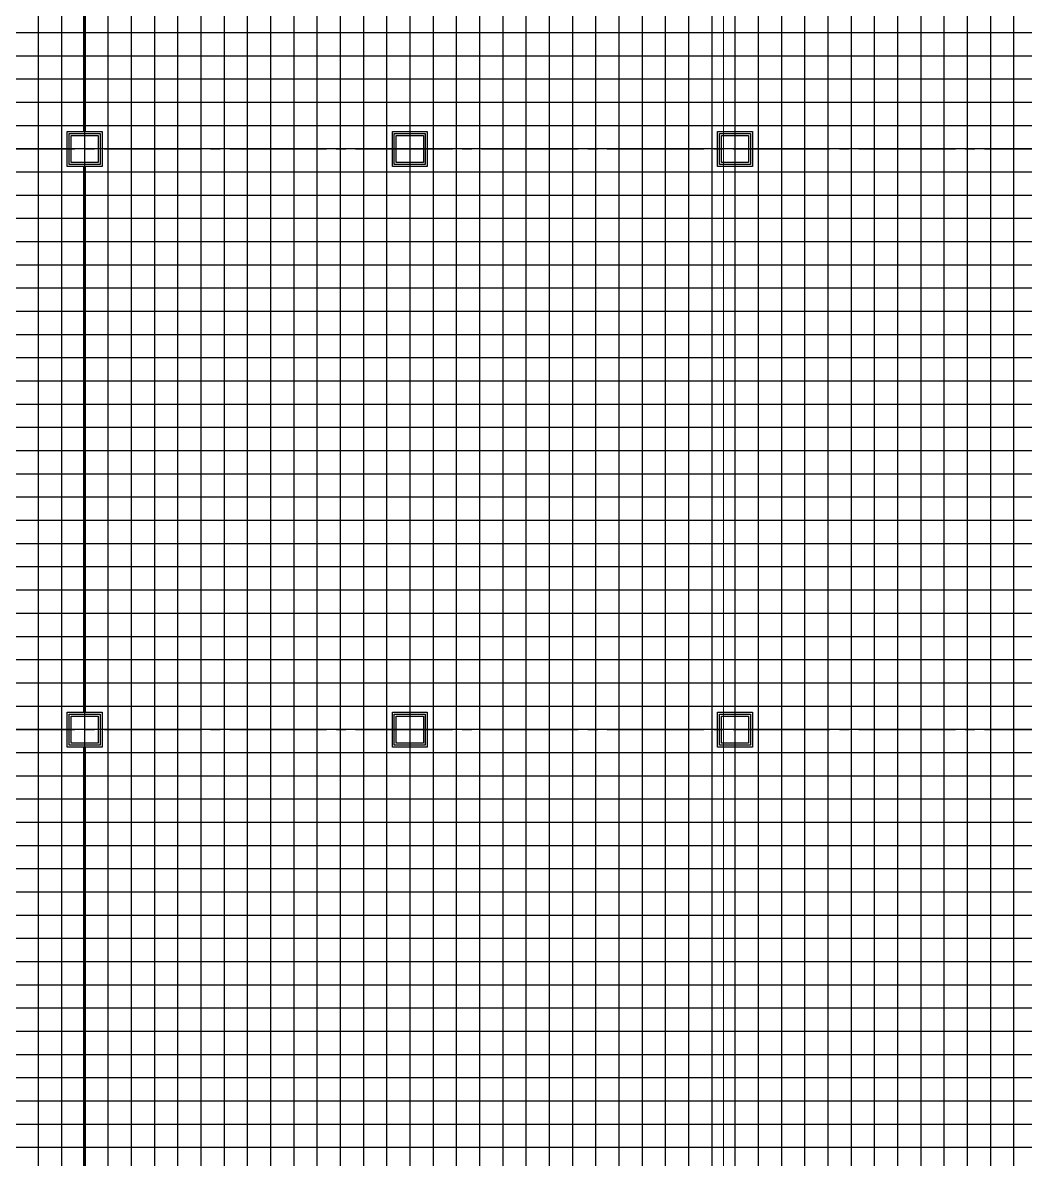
# Model space of a CAD drawing. Header units: millimetres. Extents: x -960 to 41501, y -1010 to 11880.
# Drawn here: x 7520 to 10110, y 1890 to 4826 of the extents above; entities that cross this region are included whole.
import ezdxf
from ezdxf.enums import TextEntityAlignment as Align

# ---------------------------------------------------------------- set-up
doc = ezdxf.new("R2010")
doc.units = ezdxf.units.MM
doc.header["$LTSCALE"] = 100
doc.linetypes.add('X-S-FAB-L10$0$COL-CEN-LIN', pattern=[3.25, 2.5, -0.25, 0.25, -0.25])
for name, color, linetype in [('0-XREF', 7, 'Continuous'), ('188K-SM-03-F10-ARCH-PA-Y2257103$0$K-P1S-4.2-單抗', 53, 'Continuous'), ('188K-SM-03-F10-ARCH-PA-Y2257103$0$K-P2D-4.2-雙抗', 53, 'Continuous'), ('188K-SM-03-F10-ARCH-RF-Y2257103$0$K-RF-0.55', 191, 'Continuous'), ('188K-SM-03-F10-ARCH-RF-Y2257103$0$K-RF-0.55-AREA', 6, 'Continuous'), ('X-S-FAB-L10$0$0-DIM-TXT', 8, 'Continuous'), ('X-S-FAB-L10$0$BLOCK', 8, 'Continuous'), ('X-S-FAB-L10$0$CCL', 8, 'X-S-FAB-L10$0$COL-CEN-LIN'), ('X-S-FAB-L10$0$COL-S', 8, 'Continuous'), ('X-S-FAB-L10$0$S-FNDN', 8, 'Continuous')]:
    doc.layers.add(name, color=color, linetype=linetype)
doc.styles.add('X-S-FAB-L10$0$CHINA', font='simplex.shx', dxfattribs={"width": 0.75, "bigfont": 'chineset.shx'})
doc.styles.add('X-S-FAB-L10$0$Standard', font='', dxfattribs={"width": 0.8})
doc.styles.add('X-S-FAB-L10$0$TG_NOTE_TEXT', font='simplex.shx', dxfattribs={"width": 0.75, "bigfont": 'chineset.shx'})
doc.styles.get('X-S-FAB-L10$0$Standard').set_extended_font_data('Microsoft JhengHei')

# ---------------------------------------------------------------- blocks, each defined once
blk = doc.blocks.new('X-S-FAB-L10$0$FAB2-L05')
at = {"layer": 'X-S-FAB-L10$0$CCL'}
for p, q in [((-18480, 11005), (-18480, 0)), ((-17640, 11005), (-17640, 0)), ((-16800, 11005), (-16800, 0)), ((-26880, 5220), (1210, 5220)), ((-26880, 3720), (1210, 3720))]:
    blk.add_line(p, q, dxfattribs=at)
at = {"layer": 'X-S-FAB-L10$0$COL-S'}
for points in [[(-18515, 5255), (-18445, 5255), (-18445, 5185), (-18515, 5185)], [(-17675, 5255), (-17605, 5255), (-17605, 5185), (-17675, 5185)], [(-16835, 5255), (-16765, 5255), (-16765, 5185), (-16835, 5185)], [(-18515, 3755), (-18445, 3755), (-18445, 3685), (-18515, 3685)], [(-17675, 3755), (-17605, 3755), (-17605, 3685), (-17675, 3685)], [(-16835, 3755), (-16765, 3755), (-16765, 3685), (-16835, 3685)]]:
    blk.add_lwpolyline(points, close=True, dxfattribs=at)
blk = doc.blocks.new('X-S-FAB-L10')
at = {"layer": 'X-S-FAB-L10$0$COL-S'}
for p, q in [((7645, 4535), (7715, 4535)), ((7645, 4465), (7645, 4535)), ((7715, 4535), (7715, 4465)), ((8485, 4535), (8555, 4535)), ((8485, 4465), (8485, 4535)), ((8555, 4535), (8555, 4465)), ((9325, 4535), (9395, 4535)), ((9325, 4465), (9325, 4535)), ((9395, 4535), (9395, 4465)), ((7715, 4465), (7645, 4465)), ((8555, 4465), (8485, 4465)), ((9395, 4465), (9325, 4465)), ((7645, 3035), (7715, 3035)), ((7645, 2965), (7645, 3035)), ((7715, 3035), (7715, 2965)), ((8485, 3035), (8555, 3035)), ((8485, 2965), (8485, 3035)), ((8555, 3035), (8555, 2965)), ((9325, 3035), (9395, 3035)), ((9325, 2965), (9325, 3035)), ((9395, 3035), (9395, 2965)), ((7715, 2965), (7645, 2965)), ((8555, 2965), (8485, 2965)), ((9395, 2965), (9325, 2965))]:
    blk.add_line(p, q, dxfattribs=at)
at = {"layer": 'X-S-FAB-L10$0$S-FNDN', "lineweight": 0, "flags": 128}
for points in [[(11935, 9055), (4350, 9055), (4350, 7470), (9330, 7470), (9330, -55), (11935, -55), (11935, 4530), (11070, 4530), (11070, 5003), (11935, 5003)], [(4350, 7470), (1830, 7470), (1830, 1500), (1812.5, 1500), (1812.5, -55), (9330, -55), (9330, 7470)]]:
    blk.add_lwpolyline(points, close=True, dxfattribs=at)
at = {"layer": 'X-S-FAB-L10$0$BLOCK'}
blk.add_blockref('X-S-FAB-L10$0$FAB2-L05', (26160, -720), dxfattribs=at)
at = {"style": 'X-S-FAB-L10$0$TG_NOTE_TEXT', "width": 0.5, "flags": 1}
for p in [(7463.3, 9020), (18268.3, 8649), (11197.8, 4800.2), (16485.8, 4800.2), (25420.3, 2635), (13360, 320, 0), (7463.3, -33.3)]:
    blk.add_attdef('WH', text='', height=20, dxfattribs=at).set_placement(p, align=Align.BOTTOM_LEFT)
at = {"width": 0.5}
for style, p in [('X-S-FAB-L10$0$TG_NOTE_TEXT', (7585, 9020)), ('X-S-FAB-L10$0$TG_NOTE_TEXT', (18390, 8649)), ('X-S-FAB-L10$0$TG_NOTE_TEXT', (11117.5, 4813.5)), ('X-S-FAB-L10$0$TG_NOTE_TEXT', (16607.5, 4813.5)), ('X-S-FAB-L10$0$TG_NOTE_TEXT', (25350, 2635)), ('X-S-FAB-L10$0$Standard', (13129.4, 325, 0)), ('X-S-FAB-L10$0$TG_NOTE_TEXT', (7585, -20))]:
    blk.add_attdef('DESC', text='', height=10, dxfattribs=dict(at, style=style)).set_placement(p, align=Align.BOTTOM_LEFT)
for tag, style, p in [('TYPE', 'X-S-FAB-L10$0$TG_NOTE_TEXT', (7619.3, 9020)), ('NO', 'X-S-FAB-L10$0$TG_NOTE_TEXT', (7650.1, 9020)), ('TYPE', 'X-S-FAB-L10$0$TG_NOTE_TEXT', (18424.2, 8649)), ('NO', 'X-S-FAB-L10$0$TG_NOTE_TEXT', (18455, 8649)), ('NO', 'X-S-FAB-L10$0$TG_NOTE_TEXT', (11088.6, 4813.5)), ('TYPE', 'X-S-FAB-L10$0$TG_NOTE_TEXT', (11151.8, 4813.5)), ('TYPE', 'X-S-FAB-L10$0$TG_NOTE_TEXT', (16641.8, 4813.5)), ('NO', 'X-S-FAB-L10$0$TG_NOTE_TEXT', (16672.6, 4813.5)), ('NO', 'X-S-FAB-L10$0$TG_NOTE_TEXT', (25313, 2635)), ('TYPE', 'X-S-FAB-L10$0$TG_NOTE_TEXT', (25350, 2635)), ('NO', 'X-S-FAB-L10$0$Standard', (13100, 320, 0)), ('TYPE', 'X-S-FAB-L10$0$Standard', (13129.4, 320, 0)), ('TYPE', 'X-S-FAB-L10$0$TG_NOTE_TEXT', (7619.3, -20)), ('NO', 'X-S-FAB-L10$0$TG_NOTE_TEXT', (7650.1, -20))]:
    blk.add_attdef(tag, text='', height=10, dxfattribs=dict(at, style=style)).set_placement(p, align=Align.BOTTOM_RIGHT)
at = {"style": 'X-S-FAB-L10$0$TG_NOTE_TEXT', "width": 0.5, "flags": 1}
for rotation, p in [(180, (43, 7480)), (180, (943, 7480)), (90, (24310, 3717.8)), (270, (17080, 1711.7))]:
    blk.add_attdef('WH', text='', height=20, rotation=rotation, dxfattribs=at).set_placement(p, align=Align.BOTTOM_LEFT)
at = {"width": 0.5}
for rotation, style, p in [(180, 'X-S-FAB-L10$0$Standard', (317.6, 7480)), (180, 'X-S-FAB-L10$0$Standard', (1217.6, 7480)), (90, 'X-S-FAB-L10$0$TG_NOTE_TEXT', (24310, 3647.5)), (270, 'X-S-FAB-L10$0$TG_NOTE_TEXT', (17080, 1605))]:
    blk.add_attdef('DESC', text='', height=10, rotation=rotation, dxfattribs=dict(at, style=style)).set_placement(p, align=Align.BOTTOM_LEFT)
for tag, rotation, style, p in [('TYPE', 180, 'X-S-FAB-L10$0$Standard', (317.6, 7480)), ('NO', 180, 'X-S-FAB-L10$0$Standard', (347, 7480)), ('TYPE', 180, 'X-S-FAB-L10$0$Standard', (1217.6, 7480)), ('NO', 180, 'X-S-FAB-L10$0$Standard', (1247, 7480)), ('TYPE', 90, 'X-S-FAB-L10$0$TG_NOTE_TEXT', (24310, 3647.5)), ('NO', 90, 'X-S-FAB-L10$0$TG_NOTE_TEXT', (24310, 3610.5)), ('TYPE', 270, 'X-S-FAB-L10$0$TG_NOTE_TEXT', (17080, 1605)), ('NO', 270, 'X-S-FAB-L10$0$TG_NOTE_TEXT', (17080, 1573))]:
    blk.add_attdef(tag, text='', height=10, rotation=rotation, dxfattribs=dict(at, style=style)).set_placement(p, align=Align.BOTTOM_RIGHT)
at = {"layer": 'X-S-FAB-L10$0$0-DIM-TXT', "style": 'X-S-FAB-L10$0$CHINA', "width": 0.75}
for p in [(667.4, 7855.1, -2689.4), (22627.4, 6728.8), (25644.7, 6728.8), (24778.8, 5569.1), (1118.3, 4980), (417.8, 4594.6), (23874.8, 4355), (22927.4, 4330.1), (23749.9, 3901.4), (417.8, 3765.2), (1118.3, 3730), (417.8, 3115.8), (536.9, 2227.8), (16909, 1782.7), (888.4, 880.5), (16977.4, 750), (18878.8, 750), (25641.2, 553.2), (21364, 526.9)]:
    blk.add_attdef('HIG', text='', height=80, dxfattribs=at).set_placement(p, align=Align.MIDDLE_LEFT)
blk = doc.blocks.new('188K-SM-03-F10-ARCH-RF-Y2257103')
at = {"layer": '188K-SM-03-F10-ARCH-RF-Y2257103$0$K-RF-0.55'}
for p, q in [((7560, 9035), (7560, -35)), ((7620, 9035), (7620, -35)), ((7740, 9012.5), (7740, -12.5)), ((7800, 9012.5), (7800, -12.5)), ((7860, 9012.5), (7860, -12.5)), ((7920, 9012.5), (7920, -12.5)), ((7980, 9012.5), (7980, -12.5)), ((8040, 9012.5), (8040, -12.5)), ((8100, 9012.5), (8100, -12.5)), ((8160, 9012.5), (8160, -12.5)), ((8220, 9012.5), (8220, -12.5)), ((8280, 9012.5), (8280, -12.5)), ((8340, 9012.5), (8340, -12.5)), ((8400, 9012.5), (8400, -12.5)), ((8460, 9012.5), (8460, -12.5)), ((8580, 9012.5), (8580, -12.5)), ((8640, 9012.5), (8640, -12.5)), ((8700, 9012.5), (8700, -12.5)), ((8760, 9012.5), (8760, -12.5)), ((8820, 9012.5), (8820, -12.5)), ((8880, 9012.5), (8880, -12.5)), ((8940, 9012.5), (8940, -12.5)), ((9000, 9012.5), (9000, -12.5)), ((9060, 9012.5), (9060, -12.5)), ((9120, 9012.5), (9120, -12.5)), ((9180, 9012.5), (9180, -12.5)), ((9240, 9012.5), (9240, -12.5)), ((9300, 9012.5), (9300, -12.5)), ((9420, 9012.5), (9420, -12.5)), ((9480, 9012.5), (9480, -12.5)), ((9540, 9012.5), (9540, -12.5)), ((9600, 9012.5), (9600, -12.5)), ((9660, 9012.5), (9660, -12.5)), ((9720, 9012.5), (9720, -12.5)), ((9780, 9012.5), (9780, -12.5)), ((9840, 9012.5), (9840, -12.5)), ((9900, 9012.5), (9900, -12.5)), ((9960, 9012.5), (9960, -12.5)), ((10020, 9012.5), (10020, -12.5)), ((10080, 9012.5), (10080, -12.5)), ((7680, 8965), (7680, 35)), ((8520, 8965), (8520, 35)), ((9360, 8965), (9360, 35)), ((11027.5, 4800), (1845, 4800)), ((11027.5, 4740), (1845, 4740)), ((11027.5, 4680), (1845, 4680)), ((11027.5, 4620), (1845, 4620)), ((11027.5, 4560), (1845, 4560)), ((11005, 4500), (1845, 4500)), ((23485, 4440), (1845, 4440)), ((23485, 4380), (1845, 4380)), ((23485, 4320), (1845, 4320)), ((23485, 4260), (1845, 4260)), ((23485, 4200), (1845, 4200)), ((23485, 4140), (1845, 4140)), ((23485, 4080), (1845, 4080)), ((23485, 4020), (1845, 4020)), ((23485, 3960), (1845, 3960)), ((23485, 3900), (1845, 3900)), ((23485, 3840), (1845, 3840)), ((23485, 3780), (1845, 3780)), ((23485, 3720), (1845, 3720)), ((23485, 3660), (1845, 3660)), ((23485, 3600), (1845, 3600)), ((24315, 3540), (1845, 3540)), ((24315, 3480), (1845, 3480)), ((24315, 3420), (1845, 3420)), ((24315, 3360), (1845, 3360)), ((24315, 3300), (1845, 3300)), ((24315, 3240), (1845, 3240)), ((24315, 3180), (1845, 3180)), ((24315, 3120), (1845, 3120)), ((24315, 3060), (1845, 3060)), ((24315, 3000), (1845, 3000)), ((24315, 2940), (1845, 2940)), ((24315, 2880), (1845, 2880)), ((24315, 2820), (1845, 2820)), ((24315, 2760), (1845, 2760)), ((24315, 2700), (1845, 2700)), ((24315, 2640), (1845, 2640)), ((24315, 2580), (1845, 2580)), ((24315, 2520), (1845, 2520)), ((24315, 2460), (1845, 2460)), ((24315, 2400), (1845, 2400)), ((24315, 2340), (1845, 2340)), ((24315, 2280), (1845, 2280)), ((24315, 2220), (1845, 2220)), ((24315, 2160), (1845, 2160)), ((24315, 2100), (1845, 2100)), ((16750, 2040), (1845, 2040)), ((16750, 1980), (1845, 1980)), ((16750, 1920), (1845, 1920))]:
    blk.add_line(p, q, dxfattribs=at)
at = {"layer": '188K-SM-03-F10-ARCH-RF-Y2257103$0$K-RF-0.55-AREA'}
for points in [[(7645, 4535), (7715, 4535), (7715, 4465), (7645, 4465)], [(8485, 4535), (8555, 4535), (8555, 4465), (8485, 4465)], [(9325, 4535), (9395, 4535), (9395, 4465), (9325, 4465)], [(7645, 3035), (7715, 3035), (7715, 2965), (7645, 2965)], [(8485, 3035), (8555, 3035), (8555, 2965), (8485, 2965)], [(9325, 3035), (9395, 3035), (9395, 2965), (9325, 2965)]]:
    blk.add_lwpolyline(points, close=True, dxfattribs=at)
blk = doc.blocks.new('188K-SM-03-F10-ARCH-PA-Y2257103')
at = {"layer": '188K-SM-03-F10-ARCH-PA-Y2257103$0$K-P1S-4.2-單抗'}
for points in [[(7635, 4545), (7725, 4545), (7725, 4455), (7635, 4455)], [(7640, 4540), (7720, 4540), (7720, 4460), (7640, 4460)], [(8475, 4545), (8565, 4545), (8565, 4455), (8475, 4455)], [(8480, 4540), (8560, 4540), (8560, 4460), (8480, 4460)], [(9315, 4545), (9405, 4545), (9405, 4455), (9315, 4455)], [(9320, 4540), (9400, 4540), (9400, 4460), (9320, 4460)], [(7635, 3045), (7725, 3045), (7725, 2955), (7635, 2955)], [(7640, 3040), (7720, 3040), (7720, 2960), (7640, 2960)], [(8475, 3045), (8565, 3045), (8565, 2955), (8475, 2955)], [(8480, 3040), (8560, 3040), (8560, 2960), (8480, 2960)], [(9315, 3045), (9405, 3045), (9405, 2955), (9315, 2955)], [(9320, 3040), (9400, 3040), (9400, 2960), (9320, 2960)]]:
    blk.add_lwpolyline(points, close=True, dxfattribs=at)
at = {"layer": '188K-SM-03-F10-ARCH-PA-Y2257103$0$K-P2D-4.2-雙抗'}
for p, q in [((7677.5, 4545), (7677.5, 5955)), ((7677.5, 4545), (7677.5, 5955)), ((7677.5, 4545), (7677.5, 5955)), ((7682.5, 4545), (7682.5, 5955)), ((7682.5, 4545), (7682.5, 5955)), ((7682.5, 4545), (7682.5, 5955)), ((7677.5, 3045), (7677.5, 4455)), ((7677.5, 3045), (7677.5, 4455)), ((7677.5, 3045), (7677.5, 4455)), ((7682.5, 3045), (7682.5, 4455)), ((7682.5, 3045), (7682.5, 4455)), ((7682.5, 3045), (7682.5, 4455)), ((7677.5, 1545), (7677.5, 2955)), ((7677.5, 1545), (7677.5, 2955)), ((7677.5, 1545), (7677.5, 2955)), ((7682.5, 1545), (7682.5, 2955)), ((7682.5, 1545), (7682.5, 2955)), ((7682.5, 1545), (7682.5, 2955))]:
    blk.add_line(p, q, dxfattribs=at)

msp = doc.modelspace()

# ---------------------------------------------------------------- block references
for name in ['X-S-FAB-L10', '188K-SM-03-F10-ARCH-RF-Y2257103']:
    msp.add_blockref(name, (0, 0))
at = {"layer": '0-XREF'}
msp.add_blockref('188K-SM-03-F10-ARCH-PA-Y2257103', (0, 0), dxfattribs=at)

doc.saveas('drawing.dxf')
